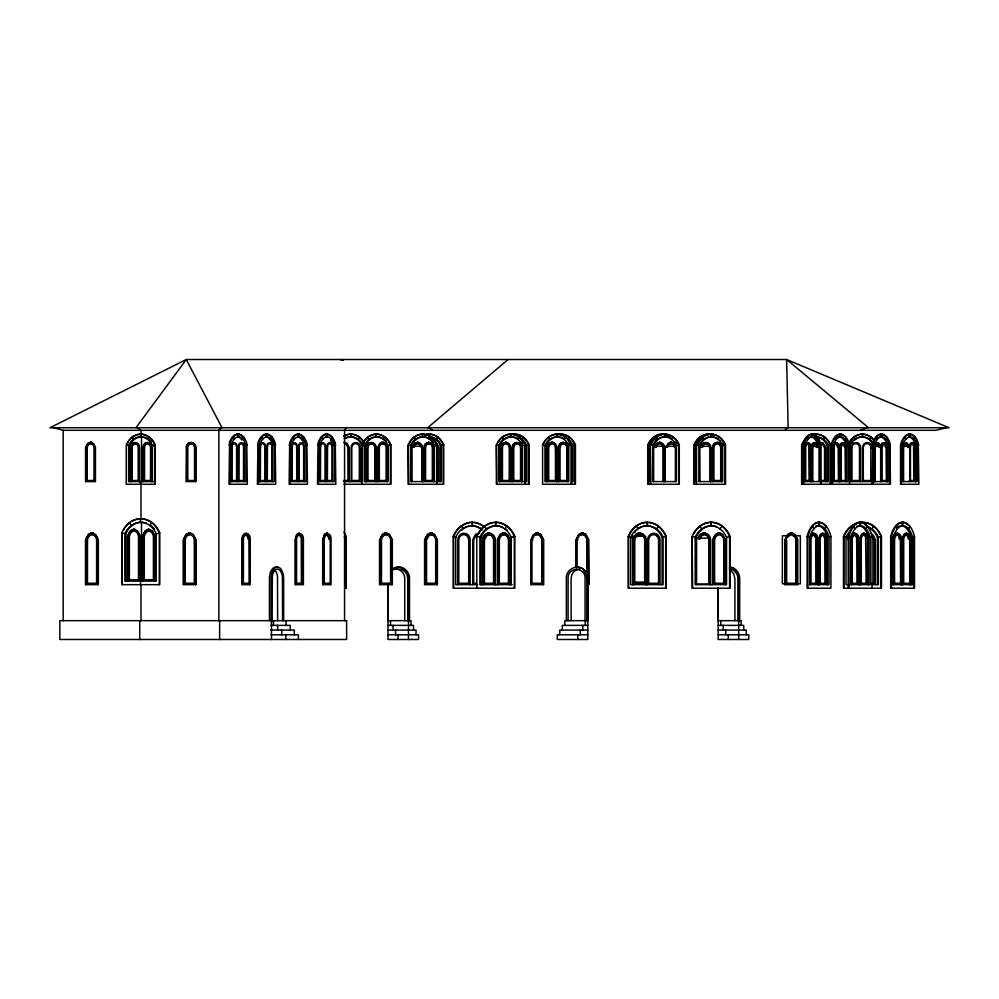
<?xml version="1.0" encoding="UTF-8"?>
<svg xmlns="http://www.w3.org/2000/svg" width="999" height="999" viewBox="0 0 999 999"><rect width="100%" height="100%" fill="white"/><g stroke="black" fill="none" stroke-linecap="round" stroke-linejoin="round"><path stroke-width="1.5" d="M805.157 447.465C804.732 441.171 811.338 441.171 810.913 447.465L810.913 481.58M812.674 447.639L814.51 443.394L816.545 444.88M881.493 447.465C881.068 441.171 887.674 441.171 887.249 447.465L887.249 481.58M902.934 447.465C902.509 441.171 909.102 441.171 908.69 447.465M909.065 447.465C908.703 444.667 912.262 439.585 913.948 444.205M909.877 447.465C909.465 441.171 916.058 441.171 915.633 447.465L915.633 481.58M850.761 538.673C850.686 530.369 859.864 532.355 858.965 539.772L858.965 584.665M903.62 447.015L905.331 443.394L907.367 444.88M804.632 445.966C805.169 439.747 810.726 443.194 810.339 447.639L810.339 480.507L805.731 480.507L805.731 447.639C805.394 442.794 810.514 442.033 810.089 447.465M809.827 537.799C810.077 535.601 812.387 530.944 814.859 533.766M237.849 434.165L239.498 434.265A18.082 9.665 -90 0 1 246.765 443.007L247.327 484.265L229.008 484.265L229.57 443.007M266.059 434.165L267.882 434.265A18.082 9.665 -90 0 1 275.162 443.007L275.712 484.265L257.392 484.265L257.954 443.007A18.082 9.665 -90 0 1 265.235 434.265L266.883 434.165L266.97 436.85A15.397 8.229 -90 0 0 262.637 439.285A15.397 8.229 90 0 0 259.653 445.641L259.653 481.58M298.689 434.165L298.689 436.85A15.397 8.229 -90 0 0 291.371 445.641L291.371 481.58L306.006 481.58L306.006 445.641A15.397 8.229 90 0 0 303.022 439.285A15.397 8.229 -90 0 0 298.689 436.85L297.864 436.85L297.864 434.165L299.6 434.265A18.082 9.665 -90 0 1 306.88 443.007L307.442 484.265L289.123 484.265L289.685 443.007A18.082 9.665 -90 0 1 296.953 434.265L298.601 434.165M326.348 434.165L327.997 434.265A18.082 9.665 -90 0 1 335.264 443.007L335.826 484.265L317.507 484.265L318.069 443.007A18.082 9.665 -90 0 1 325.337 434.265L327.16 434.165M802.759 484.265L803.321 443.007A18.082 9.665 90 0 1 810.589 434.265L812.237 434.165L812.324 436.85A15.397 8.229 -90 0 0 805.007 445.641L805.157 481.58M880.981 434.165L882.629 434.265A18.082 9.665 90 0 1 886.825 437.025A18.082 9.665 -90 0 1 889.909 443.007L890.471 484.265L831.143 484.265L831.705 443.007A18.082 9.665 90 0 1 838.985 434.265L840.634 434.165M809.44 584.665L829.058 584.665L829.058 537.375A20.267 10.827 90 0 0 825.124 529.008A20.267 10.827 -90 0 0 819.43 525.799L818.606 525.799L818.606 522.277L820.641 522.402A23.801 12.712 90 0 1 826.148 526.036A23.801 12.712 -90 0 1 830.206 533.916L830.943 536.488L830.943 588.186L807.105 588.186L807.105 536.488L807.829 533.916A23.801 12.712 -90 0 1 817.407 522.402L819.317 522.277M872.152 484.265L872.701 443.007A18.082 9.665 90 0 1 879.982 434.265L881.805 434.165L881.717 436.85A15.397 8.229 -90 0 0 874.4 445.641L874.4 481.58M848.238 588.186L848.238 536.488L848.963 533.916A23.801 12.712 -90 0 1 858.541 522.402L860.676 522.277M900.536 444.967L901.098 443.007A18.082 9.665 90 0 1 908.366 434.265L910.014 434.165L910.101 436.85A15.397 8.229 -90 0 0 902.784 445.641L902.784 481.58L917.419 481.58L917.419 445.641A15.397 8.229 -90 0 0 910.101 436.85L909.277 436.85L909.277 434.165L911.013 434.265A18.082 9.665 90 0 1 915.209 437.025A18.082 9.665 -90 0 1 918.293 443.007L918.855 484.265L900.536 484.265L900.536 444.967L902.784 445.641M901.398 584.665L901.398 539.772C902.122 531.218 892.269 531.218 893.006 539.772L893.006 584.665L912.624 584.665L912.624 537.375A20.267 10.827 -90 0 0 902.996 525.799L902.184 525.799L902.184 522.277L904.207 522.402A23.801 12.712 90 0 1 909.714 526.036A23.801 12.712 -90 0 1 913.773 533.916L914.51 536.488L914.51 588.186L890.671 588.186L890.671 536.488L891.408 533.916A23.801 12.712 -90 0 1 900.973 522.402L903.108 522.277M86.314 538.673L85.989 584.665M128.222 535.152L127.897 581.131M142.795 536.238L144.206 532.667M186.588 447.465C186.925 441.046 195.117 441.046 195.467 447.465L195.467 481.58M183.691 539.772L184.328 537.799M412.575 447.465L414.785 443.281L417.769 442.17M424.4 447.465L426.198 443.706L428.534 442.232M501.273 447.465L503.071 443.706L505.969 442.17M498.164 538.673L497.839 584.665M532.604 540.009L532.842 539.173M577.672 540.009L577.922 539.173M654.682 447.465L656.892 443.281L659.864 442.17M655.182 447.465C655.519 440.946 664.223 440.946 664.56 447.465L664.56 481.58M665.996 447.465L667.794 443.706L670.641 442.232M666.495 447.465L666.745 446.628M700.923 447.465C701.286 440.896 709.952 440.896 710.301 447.465L710.301 481.58M701.435 447.465C701.773 440.946 710.464 440.946 710.813 447.465L710.813 481.58M713.136 539.772L713.773 537.799M848.101 539.772L848.738 537.799M902.584 445.329C903.283 440.059 908.241 443.032 908.004 447.015M242.907 439.285A15.397 8.229 -90 0 0 238.586 436.85A15.397 8.229 -90 0 0 234.253 439.285A15.397 8.229 90 0 0 231.268 445.641L231.268 481.58L245.891 481.58L245.891 445.641A15.397 8.229 90 0 0 242.907 439.285L243.681 437.025M258.978 481.58L274.288 481.58L274.288 445.641A15.397 8.229 90 0 0 271.291 439.285L272.078 437.025M303.022 439.285L303.796 437.025M318.331 484.265L318.881 443.007A18.082 9.665 -90 0 1 326.161 434.265L326.985 434.165L327.073 436.85A15.397 8.229 -90 0 0 319.755 445.641L319.755 481.58L334.39 481.58L334.39 445.641A15.397 8.229 90 0 0 331.406 439.285L332.18 437.025M816.658 439.285L817.432 437.025A18.082 9.665 90 0 0 813.248 434.265L811.425 434.165M845.042 439.285L845.816 437.025A18.082 9.665 90 0 0 841.633 434.265L839.984 434.165L839.897 436.85L840.708 436.85A15.397 8.229 -90 0 1 848.026 445.641L848.026 481.58L832.729 481.58L832.729 447.465C832.167 443.519 837.15 439.71 838.011 445.329M825.124 529.008L826.148 526.036M886.051 439.285L886.825 437.025M850.574 584.665L870.191 584.665L870.191 537.375A20.267 10.827 90 0 0 866.258 529.008L867.282 526.036A23.801 12.712 90 0 0 861.762 522.402L859.864 522.277M914.435 439.285L915.209 437.025M908.69 529.008L909.714 526.036M413.686 447.015C414.223 442.345 420.292 442.345 420.829 447.015M414.448 447.015C414.985 442.345 421.054 442.345 421.59 447.015M425.399 538.673L426.948 535.476M483.266 538.673L483.953 536.975M548.014 445.966L547.527 481.58M655.794 447.015C656.468 441.833 662.936 442.757 663.124 447.639L663.124 480.507M656.555 447.015C656.917 443.294 662.012 441.77 663.236 445.854M667.12 447.015C667.644 442.345 673.726 442.345 674.25 447.015M667.869 447.015C668.543 441.833 675.012 442.757 675.199 447.639M702.047 447.015C702.584 442.345 708.653 442.345 709.19 447.015M702.796 447.015C703.471 441.833 709.952 442.757 710.127 447.639M698.064 538.673C699.25 530.469 710.289 531.918 710.589 539.772L710.589 584.665M698.563 538.673L698.888 537.799M699.213 539.173C699.912 533.029 707.904 533.029 708.616 539.173M699.962 539.173C700.474 535.776 704.944 532.167 707.592 535.826M86.626 537.799L88.362 534.84L90.759 533.066M128.534 534.278L129.308 532.667M378.633 445.966L381.768 442.37M413.561 445.966C414.897 440.197 422.29 442.157 422.452 447.465L422.452 481.58M380.644 537.799L381.006 536.975M498.476 537.799L498.838 536.975M559.328 445.966C560.626 440.222 567.557 442.332 567.719 447.465L567.719 481.58M666.982 445.966L670.129 442.37M713.236 445.966L714.959 443.281L717.432 442.17L719.829 443.706L721.628 447.465L721.628 481.58M363.324 443.007L361.913 444.967L361.913 484.265M513.623 533.916L514.822 536.488L514.822 588.186L453.184 588.186L453.184 536.488L454.383 533.916A24.563 20.767 -90 0 1 469.967 522.452L474.4 522.402A24.987 21.116 90 0 1 483.379 526.036L481.718 529.008A21.316 18.019 -90 0 0 472.44 525.811L471.94 522.277M664.66 434.165L666.52 434.265A18.669 15.784 -90 0 1 678.396 442.994L679.283 444.967L679.283 484.265L647.727 484.265L647.727 444.967L648.638 443.007A18.669 15.784 -90 0 1 660.489 434.303L662.349 434.165M648.239 484.265L648.239 444.967L649.138 443.007A18.344 15.497 -90 0 1 654.17 437.038A18.993 16.046 90 0 1 661.001 434.265M628.171 536.488L629.37 533.916A24.563 20.767 -90 0 1 644.954 522.452L649.387 522.402A24.987 21.116 90 0 1 658.366 526.036A24.126 20.392 -90 0 1 664.997 533.903L666.183 536.488L666.183 588.186L628.171 588.186L628.171 536.488L631.743 537.375L630.744 537.375L630.744 584.665L663.111 584.665L663.111 537.375A20.467 17.295 -90 0 0 656.705 529.02A21.316 18.019 -90 0 0 647.427 525.811L646.927 522.277M710.913 434.165L712.762 434.265A18.669 15.784 -90 0 1 724.65 442.994L725.536 444.967L725.536 484.265L693.98 484.265L693.98 444.967L694.892 443.007A18.669 15.784 -90 0 1 706.743 434.303L708.591 434.165M816.033 434.165L817.881 434.265A18.993 16.046 90 0 1 824.712 437.025A18.344 15.497 -90 0 1 829.744 443.007L830.644 444.967L830.644 484.265L801.635 484.265L801.635 444.967L802.547 443.007A18.669 15.784 -90 0 1 805.269 439.085M802.135 484.265L802.135 444.967L803.046 443.007A18.344 15.497 -90 0 1 805.781 439.098M862.412 522.277L864.684 522.402A24.987 21.116 -90 0 1 873.675 526.036A24.126 20.392 -90 0 1 880.294 533.903L881.48 536.488L881.48 588.186L843.468 588.186L843.468 536.488L844.667 533.916A24.563 20.767 -90 0 1 860.251 522.452L862.537 522.277M184.69 536.975L186.601 534.265L189.136 532.879M548.289 445.329L551.148 442.37M533.454 537.662L533.803 536.975M578.521 537.662L578.883 536.975M633.803 536.975L636.301 533.766L639.735 532.804M699.25 536.975L701.735 533.766L704.42 532.804M714.135 536.975L717.906 533.066M787.512 537.662C789.385 531.755 796.403 534.902 796.54 540.009L796.54 583.254L785.901 583.254L785.901 540.009C786.263 532.867 795.416 532.867 795.791 540.009L795.791 583.254M152.422 481.58L152.422 445.641A15.559 13.149 -90 0 0 147.552 439.298L148.826 437.025A18.993 16.046 90 0 0 141.995 434.265M142.47 518.881A24.987 21.116 -90 0 1 151.448 522.514L149.788 525.486A21.316 18.019 90 0 0 140.509 522.277A21.316 18.019 90 0 0 131.219 525.486L129.558 522.514A24.987 21.116 -90 0 1 138.549 518.881L140.822 518.756M358.216 439.285L359.49 437.025A18.993 16.046 -90 0 0 352.659 434.265L350.811 434.165L351.173 436.85A16.196 13.699 90 0 1 358.229 439.285A15.559 13.149 90 0 1 363.099 445.641M376.523 434.165L374.675 434.265A18.993 16.046 90 0 0 367.844 437.025A18.344 15.497 90 0 0 362.824 443.007L361.913 444.967L364.248 445.641L364.248 481.58L388.087 481.58L388.087 445.641A15.559 13.149 90 0 0 383.216 439.298L384.49 437.025A18.993 16.046 -90 0 0 377.659 434.265M434.34 481.58L434.34 445.641A15.559 13.149 90 0 0 429.47 439.298L430.731 437.025A18.993 16.046 -90 0 0 423.913 434.265M436.65 481.58L441.408 481.58L441.408 445.641A15.559 13.149 90 0 0 436.538 439.298L437.799 437.025A18.993 16.046 -90 0 0 430.981 434.265L427.497 434.265A18.669 15.784 -90 0 0 424.625 434.94M522.539 481.58L522.539 445.641A15.559 13.149 90 0 0 517.669 439.298L518.931 437.025A18.993 16.046 -90 0 0 512.112 434.265M519.892 438.573A15.884 13.424 90 0 1 525.886 445.616L525.836 481.58L526.848 481.58L526.848 445.641A15.559 13.149 90 0 0 521.977 439.298L523.239 437.025A18.993 16.046 90 0 0 516.421 434.265L514.572 434.165M511.238 584.665L511.238 537.375A20.467 17.295 -90 0 0 504.832 529.02L506.505 526.036A24.987 21.116 -90 0 0 497.514 522.402L495.741 522.277M557.367 434.165L556.868 436.85A16.196 13.699 90 0 0 549.812 439.285A15.559 13.149 -90 0 0 544.942 445.641L544.954 481.58L568.793 481.58L568.793 445.641A15.559 13.149 90 0 0 563.923 439.298L565.184 437.025A18.993 16.046 -90 0 0 558.354 434.265M573.101 445.641A15.559 13.149 90 0 0 568.231 439.298L569.492 437.025A18.993 16.046 90 0 0 562.674 434.265L560.814 434.165M650.262 484.265L650.262 444.967L651.173 443.007A18.344 15.497 90 0 1 656.206 437.038A18.993 16.046 90 0 1 663.036 434.265L664.884 434.165L664.522 436.85A16.196 13.699 90 0 0 657.467 439.285A15.559 13.149 -90 0 0 652.597 445.641L652.597 481.58L676.448 481.58L676.448 445.641A15.559 13.149 90 0 0 671.578 439.298L672.839 437.025A18.993 16.046 -90 0 0 666.008 434.265M656.705 529.008L658.366 526.036M711.276 434.165L710.776 436.85A16.196 13.699 90 0 0 703.721 439.285A15.559 13.149 90 0 0 698.85 445.641L698.85 481.58L722.689 481.58L722.689 445.641A15.559 13.149 -90 0 0 717.819 439.298L719.093 437.025A18.993 16.046 -90 0 0 712.262 434.265M711.176 522.277L708.89 522.402A24.987 21.116 -90 0 0 699.912 526.036A24.126 20.392 90 0 0 693.294 533.903L692.095 536.488L695.167 537.375L695.167 584.665L726.535 584.665L726.535 537.375A20.467 17.295 -90 0 0 720.129 529.02L721.802 526.036A24.987 21.116 90 0 0 712.811 522.402L711.038 522.277M820.379 481.58L828.308 481.58L828.308 445.641A15.559 13.149 90 0 0 823.438 439.298L824.712 437.025M873.301 443.181A15.559 13.149 90 0 0 869.692 439.298L870.966 437.025A18.993 16.046 90 0 0 864.135 434.265L862 434.165M870.941 584.665L878.408 584.665L878.408 537.375A20.467 17.295 -90 0 0 872.002 529.02L873.663 526.036M381.418 536.201L381.868 535.476M484.365 536.201L484.815 535.476M499.25 536.201L502.609 533.066M635.926 535.476L635.064 536.975L635.801 535.826M636.75 536.975L639.46 534.415L642.007 534.652M135.976 427.747L186.264 359.515L786.65 359.515L949.05 427.747L49.95 427.747L186.264 359.515L222.015 427.747M346.491 427.747L344.568 430.307L344.568 620.666M129.77 531.955L130.27 531.306M144.655 531.955L146.279 530.244M221.141 427.747L218.843 430.307L218.843 620.666M784.964 430.307L787.499 427.747M427.622 427.747L508.079 359.515M341.084 360.364L342.158 359.515L343.231 360.364M825.236 536.363C823.401 531.381 819.804 537.15 820.154 540.009L820.154 583.254L826.21 583.254L826.21 540.009L825.536 536.975M857.229 536.363C855.394 531.381 851.797 537.15 852.147 540.009L852.147 583.254L858.203 583.254L857.754 537.799M383.504 533.766L385.452 532.879M428.571 533.766L429.845 533.066M486.438 533.766L487.712 533.066M535.526 534.964C538.886 532.529 541.982 537.012 542.482 540.009L542.482 583.254L531.843 583.254L531.843 540.009C532.205 532.867 541.358 532.867 541.733 540.009L541.733 583.254M580.606 534.964C583.953 532.529 587.062 537.012 587.549 540.009L587.549 578.621M637.562 533.766L638.836 533.066M393.131 568.606C400.137 563.773 409.066 571.053 408.491 578.783L408.491 639.485M394.143 568.606C401.148 563.773 410.077 571.053 409.503 578.783L409.503 620.666M392.008 570.367C397.864 566.333 405.244 572.477 404.72 578.921L404.72 620.666M274.288 445.641L275.712 444.967L274.9 444.967M334.39 445.641L335.826 444.967L335.002 444.967M817.432 437.025A18.082 9.665 -90 0 1 820.516 443.007L821.078 444.967L818.006 445.641A15.397 8.229 -90 0 0 810.689 436.85M918.855 444.967L915.783 445.641A15.397 8.229 -90 0 0 908.466 436.85M830.943 536.488L827.422 537.375A20.267 10.827 -90 0 0 817.794 525.799M132.018 529.845L133.342 529.345M146.903 529.845L148.239 529.345M299.225 532.879L296.79 534.265L295.005 539.772L295.005 584.665L303.396 584.665L303.396 539.772C303.946 531.493 295.267 531.493 295.816 539.772L295.816 584.665M326.898 532.879L324.45 534.265L322.665 539.772L322.665 584.665L331.056 584.665L331.056 539.772C331.606 531.493 322.927 531.493 323.489 539.772L323.489 584.665M536.138 533.066L533.241 535.476L531.368 539.772L531.368 584.665M819.48 442.594L823.076 442.907L825.736 447.465L825.736 481.58M819.642 443.568L822.327 443.806L824.55 447.639L824.55 480.507M790.197 533.066L787.299 535.476L785.426 539.772L785.426 584.665M826.972 584.665L826.972 539.772C827.522 531.493 818.843 531.493 819.392 539.772L819.392 584.665M854.732 532.879L852.846 534.84L851.385 539.772L851.385 584.665M897.164 532.879L895.279 534.84L893.818 539.772L893.818 584.665M860.401 430.307L866.945 427.747M388.087 445.641L390.921 444.967L390.921 484.265L343.918 484.265M149.788 525.499A20.467 17.295 90 0 1 156.194 533.841L159.765 532.966L159.765 584.665L121.753 584.665L121.753 532.966L122.952 530.382A24.126 20.392 -90 0 1 129.57 522.514M522.539 445.641L525.374 444.967L525.374 484.265M568.793 445.641L571.628 444.967L571.628 484.265M568.244 440.109A15.884 13.424 90 0 1 572.127 445.616L575.436 444.967L574.525 443.007A18.344 15.497 -90 0 0 569.492 437.038M344.156 537.075L346.203 536.488L345.005 533.916A24.126 20.392 -90 0 0 343.956 532.067M676.448 445.641L679.283 444.967M722.689 445.641L725.536 444.967M726.535 537.375L730.119 536.488L730.119 588.186L692.095 588.186L692.095 536.488L692.607 588.186M478.109 534.278L475.711 535.826L473.688 540.009L473.688 583.254L476.511 583.254M536.825 532.879L533.241 534.84L530.869 539.772L530.869 584.665L543.706 584.665L543.706 539.772L540.796 534.265L537.037 532.804M581.893 532.879L578.808 534.84L576.448 539.772L576.448 567.632M639.01 532.879L635.926 534.84L633.553 539.772L633.553 584.665M946.403 427.747L935.826 430.307L63.174 430.307L53.596 427.747M397.065 569.393C402.822 567.632 408.017 573.389 407.742 578.921L407.742 620.666M574.937 567.42C581.942 565.284 588.061 572.315 588.086 578.921L588.086 620.666L564.835 620.666L564.835 625.374M579.595 569.055C574.537 569.13 571.028 574.15 571.116 578.921L571.116 620.666M236.85 434.265L238.661 434.165M881.63 434.165L880.806 434.265A18.082 9.665 -90 0 0 873.526 443.007L872.964 484.265M860.451 522.277L859.365 522.402A23.801 12.712 -90 0 0 849.787 533.916L849.05 536.488L849.05 588.186M902.884 522.277L901.797 522.402A23.801 12.712 -90 0 0 892.219 533.916L891.483 536.488L891.483 588.186M90.747 442.17L87.762 443.281L85.552 447.465L85.552 481.58L95.429 481.58L95.429 447.465L93.631 443.706L90.784 442.232M343.956 442.232L346.978 443.281L349.188 447.465L349.188 481.58M381.78 442.232L385.314 443.281L387.525 447.465L387.525 481.58M551.161 442.232L552.759 442.232M670.142 442.232L673.663 443.281L675.873 447.465L675.873 481.58M90.934 532.879L92.882 532.879M92.158 532.804L88.399 534.265L85.489 539.772L85.489 584.665L98.327 584.665L98.327 539.772L95.966 534.84L92.383 532.879M134.066 529.27L130.307 530.731L127.397 536.238L127.397 581.131M148.963 529.27L145.192 530.731L142.283 536.238L142.283 581.131M189.86 532.804L186.101 534.265L183.179 539.772L183.179 584.665L196.029 584.665L196.029 539.772L193.119 534.265L189.348 532.804M386.176 532.804L382.417 534.265L379.508 539.772L379.508 584.665L392.345 584.665L392.345 539.772L389.435 534.265L385.676 532.804M488.399 532.879L489.123 532.804M502.784 532.879L504.732 532.879M504.008 532.804L500.249 534.265L497.34 539.772L497.34 584.665M536.313 532.879L537.537 532.804M582.617 532.804L578.858 534.265L575.936 539.772L575.936 567.632M639.51 532.879L640.234 532.804M719.305 532.804L715.546 534.265L712.637 539.772L712.637 584.665M790.371 532.879L792.319 532.879M791.595 532.804L787.836 534.265L784.927 539.772L784.927 584.665L797.764 584.665L797.764 539.772L795.404 534.84L791.82 532.879M140.871 434.165L139.011 434.265A18.993 16.046 -90 0 0 132.193 437.025A18.344 15.497 -90 0 0 127.16 443.007L126.249 444.967L126.249 484.265L155.27 484.265L155.27 444.967L154.358 443.007A18.669 15.784 90 0 0 142.507 434.303L140.647 434.165M351.024 434.165L349.175 434.265A18.669 15.784 -90 0 0 343.606 436.188M422.777 434.165L420.929 434.265A18.993 16.046 90 0 0 414.098 437.025A18.344 15.497 90 0 0 409.066 443.007L408.166 444.967L408.166 484.265L443.743 484.265L443.743 444.967L442.832 443.007A18.344 15.497 -90 0 0 437.799 437.038M514.785 434.165L512.937 434.265A18.669 15.784 -90 0 0 510.064 434.94M557.23 434.165L555.382 434.265A18.993 16.046 90 0 0 548.551 437.025A18.344 15.497 90 0 0 543.518 443.007L542.619 444.967L542.619 484.265L575.436 484.265L575.436 444.967L574.025 443.007M561.038 434.165L559.69 434.265A18.993 16.046 90 0 0 556.83 434.927M711.138 434.165L709.278 434.265A18.993 16.046 -90 0 0 702.459 437.025A18.344 15.497 90 0 0 697.427 443.007L696.515 444.967L696.515 484.265M816.245 434.165L814.397 434.265A18.669 15.784 -90 0 0 811.538 434.94M495.879 522.277L493.593 522.402A24.987 21.116 90 0 0 484.615 526.036A24.126 20.392 90 0 0 477.997 533.903L476.798 536.488L476.798 588.186M140.359 434.165L141.146 434.165M350.524 434.165L351.311 434.165M376.024 434.165L376.81 434.165M422.277 434.165L423.064 434.165M510.477 434.165L511.263 434.165M514.285 434.165L515.072 434.165M556.73 434.165L557.517 434.165M561.326 434.165L559.19 434.265A18.669 15.784 -90 0 0 556.318 434.94M661.837 434.165L663.973 434.265A18.993 16.046 90 0 1 666.832 434.927M664.385 434.165L665.172 434.165M708.091 434.165L708.878 434.165M711.413 434.165L710.626 434.165L710.776 436.85A16.196 13.699 -90 0 1 717.831 439.285M815.746 434.165L816.533 434.165M839.809 434.165L840.796 434.165M428.983 436.85L429.483 436.85A16.196 13.699 90 0 1 436.538 439.285M126.761 444.967L129.595 445.641A15.884 13.424 -90 0 1 142.745 436.975M155.27 444.967L152.422 445.641L153.434 445.641M229.008 444.967L231.268 445.641M246.516 444.967L247.327 444.967L244.256 445.641L244.118 481.58M257.392 444.967L259.653 445.641M289.123 444.967L291.371 445.641M317.507 444.967L319.755 445.641M437.175 484.265L437.175 444.967L434.34 445.641L435.339 445.641A15.884 13.424 -90 0 0 434.79 444.355M429.12 434.165L430.469 434.265A18.669 15.784 -90 0 1 442.357 442.994L443.743 444.967L440.397 445.641L440.397 481.58M515.909 434.303A18.669 15.784 -90 0 1 527.797 442.994L529.183 444.967L529.183 484.265L496.366 484.265L496.366 444.967L497.277 443.007A18.344 15.497 90 0 1 502.297 437.038A18.993 16.046 90 0 1 509.128 434.265L510.976 434.165L510.614 436.85A16.196 13.699 90 0 0 503.558 439.285A15.559 13.149 -90 0 0 498.688 445.641L498.701 481.58L523.538 481.58M693.98 444.967L696.815 445.641L695.816 445.641L695.816 481.58L696.815 481.58M802.759 444.967L805.007 445.641M829.232 443.007L830.644 444.967L827.309 445.641A15.884 13.424 90 0 0 815.384 436.913M831.143 444.967L833.403 445.641L833.403 481.58M848.638 444.967L849.462 444.967L849.462 484.265M872.152 444.967L874.4 445.641M364.248 445.641L365.247 445.641A15.884 13.424 90 0 1 377.172 436.913A15.884 13.424 -90 0 1 383.154 438.573M424.662 436.975A15.884 13.424 -90 0 0 423.426 436.913A15.884 13.424 90 0 0 411.463 445.616L408.166 444.967L408.666 484.265M512.862 436.975A15.884 13.424 -90 0 0 511.625 436.913A15.884 13.424 90 0 0 499.662 445.616L496.366 444.967L496.865 484.265M525.836 445.641L529.183 444.967L528.271 443.007A18.344 15.497 -90 0 0 523.239 437.038M666.77 436.975A15.884 13.424 -90 0 0 665.534 436.913A15.884 13.424 90 0 0 653.571 445.616L650.262 444.967L650.774 484.265M838.311 436.938A15.397 8.229 90 0 1 839.073 436.85A15.397 8.229 -90 0 1 846.39 445.641L849.462 444.967L848.9 443.007A18.082 9.665 -90 0 0 845.816 437.025M879.32 436.938A15.397 8.229 90 0 1 880.082 436.85A15.397 8.229 -90 0 1 887.399 445.641L890.471 444.967L889.647 444.967L889.647 484.265M699.999 446.291L710.239 446.291L710.239 481.58M94.743 480.507L86.488 480.507L86.488 447.639C86.763 442.22 93.719 442.22 93.993 447.639L93.993 480.507M138.973 480.507L131.493 480.507L131.493 447.639C131.568 442.27 138.149 442.27 138.212 447.639L138.212 480.507M151.274 480.507L143.806 480.507L143.806 447.639C143.881 442.27 150.449 442.27 150.524 447.639L150.524 480.507M343.506 480.507L348.763 480.507L348.576 447.015M360.077 480.507L351.81 480.507L351.81 447.639C352.098 442.22 359.053 442.22 359.328 447.639L359.328 480.507M375.524 480.507L367.257 480.507L367.257 447.639C367.532 442.22 374.488 442.22 374.762 447.639L374.762 480.507M386.838 480.507L378.571 480.507L378.571 447.639C378.846 442.22 385.814 442.22 386.089 447.639L386.089 480.507M438.399 480.507L437.637 480.507L437 445.854M521.291 480.507L513.024 480.507L513.024 447.639C513.299 442.22 520.254 442.22 520.529 447.639L520.529 480.507M567.544 480.507L559.278 480.507L559.278 447.639C559.552 442.22 566.508 442.22 566.783 447.639L566.783 480.507M721.44 480.507L713.186 480.507L713.186 447.639C713.461 442.22 720.416 442.22 720.691 447.639L720.691 480.507M811.45 480.507L812.674 480.507M820.042 480.507L825.299 480.507L825.124 447.015M839.834 480.507L845.678 480.507L845.678 447.639C845.941 441.283 839.31 440.996 839.672 447.465L839.672 481.58M871.553 480.507L863.286 480.507L863.286 447.639C863.561 442.22 870.529 442.22 870.803 447.639L870.803 480.507M909.227 480.507L915.059 480.507L915.059 447.639C915.384 442.42 910.126 442.42 910.451 447.639L910.451 480.507M153.434 481.58L128.584 481.58L128.584 445.641A15.559 13.149 -90 0 1 133.454 439.298A16.196 13.699 90 0 1 140.509 436.85L141.508 436.85L141.508 481.58M343.718 481.58L362.088 481.58L362.088 445.641A15.884 13.424 90 0 0 350.162 436.913A15.884 13.424 -90 0 0 344.193 438.573M435.339 481.58L410.502 481.58L410.502 445.641A15.559 13.149 -90 0 1 415.372 439.298A16.196 13.699 90 0 1 422.415 436.85L422.927 434.165M650.574 481.58L649.562 481.58L649.562 445.641A15.884 13.424 -90 0 1 655.506 438.573M804.332 481.58L819.642 481.58L819.642 445.641A15.397 8.229 -90 0 0 812.324 436.85L811.513 436.85L811.513 434.165L812.424 434.265A18.082 9.665 -90 0 1 814.173 434.927M873.076 481.58L849.712 481.58L849.712 445.641L850.723 445.641L848.388 444.967M140.322 518.756L141.196 518.756M471.753 522.277L472.627 522.277M495.367 522.277L498.026 522.402A24.563 20.767 -90 0 1 513.648 533.878M646.74 522.277L647.614 522.277M710.664 522.277L713.323 522.402A24.563 20.767 90 0 1 728.97 533.878L730.119 536.488M862.037 522.277L862.911 522.277M146.341 523.151A20.892 17.657 -90 0 0 141.508 522.352A20.892 17.657 90 0 0 125.774 533.816L121.753 532.966L122.253 584.665M789.834 535.789L782.354 535.789L782.354 583.791L800.324 583.791L800.324 535.789L792.831 535.789M345.704 536.488L346.203 588.186L345.704 536.488L344.505 533.916M453.184 536.488L455.731 537.075M477.31 536.488L480.881 537.375L480.881 584.665M514.822 536.488L511.238 537.375L512.25 537.375M648.888 522.452A24.563 20.767 -90 0 1 664.522 533.878L666.183 536.488L662.1 537.375L662.1 584.665M807.105 536.488L809.802 537.375L809.802 584.665M843.468 536.488L847.04 537.375A20.467 17.295 90 0 1 847.801 535.714M848.238 536.488L850.936 537.375L850.936 584.665M871.253 536.488L872.077 536.488L872.077 588.186M864.185 522.452A24.563 20.767 -90 0 1 879.819 533.878L881.48 536.488L877.409 537.375L877.409 584.665M890.671 536.488L893.368 537.375L893.368 584.665M695.167 537.375L696.178 537.375L696.178 584.665M847.04 537.375L846.041 537.375L846.041 584.665L849.025 584.665M858.928 525.799A20.267 10.827 -90 0 1 868.556 537.375L872.077 536.488L871.34 533.916A23.801 12.712 -90 0 0 867.282 526.036M901.36 525.799A20.267 10.827 -90 0 1 910.988 537.375L914.51 536.488L913.698 536.488L913.698 588.186M632.629 582.142L645.641 582.142L645.641 536.176L632.629 536.176L632.804 584.665M330.307 583.254L324.238 583.254L324.238 540.009C323.888 537.15 327.485 531.381 329.32 536.363M391.371 583.254L380.731 583.254L380.731 540.009C381.094 532.867 390.247 532.867 390.609 540.009L390.609 583.254M436.438 583.254L425.799 583.254L425.799 540.009C426.161 532.867 435.327 532.867 435.689 540.009L435.689 583.254M469.43 583.254L458.791 583.254L458.791 540.009C459.153 532.867 468.319 532.867 468.681 540.009L468.681 583.254M494.305 583.254L483.678 583.254L483.678 540.009C484.04 532.867 493.194 532.867 493.556 540.009L493.556 583.254M509.203 583.254L498.563 583.254L498.563 540.009C498.926 532.867 508.079 532.867 508.454 540.009L508.454 583.254M645.429 583.254L634.79 583.254L634.79 540.009C635.152 532.867 644.305 532.867 644.667 540.009L644.667 583.254M659.315 583.254L648.676 583.254L648.676 540.009C649.038 532.867 658.191 532.867 658.553 540.009L658.553 583.254M860.052 583.254L867.344 583.254L867.344 540.009C867.856 532.892 860.801 533.304 861.288 540.009L861.288 583.254M871.028 583.254L874.612 583.254M893.343 583.254L900.636 583.254M909.777 583.254L903.72 583.254L903.72 540.009C903.233 536.538 907.641 531.331 909.04 536.975M477.672 584.665L455.744 584.665L455.744 537.375M512.25 584.665L479.87 584.665L479.87 537.375A20.467 17.295 90 0 1 486.276 529.02A21.316 18.019 90 0 1 495.554 525.811L496.066 522.277M270.804 625.374L290.209 625.374L290.209 630.082M388.012 625.374L413.524 625.374L413.524 630.082M587.824 625.374L562.312 625.374L562.312 630.082M718.206 625.374L743.718 625.374L743.718 630.082M270.804 630.082L294.305 630.082L294.305 634.79M388.012 630.082L416.034 630.082L416.034 634.79M587.824 630.082L559.802 630.082L559.802 634.79M718.206 630.082L746.241 630.082L746.241 634.79M270.979 634.79L298.401 634.79L298.401 639.485M388.012 634.79L418.556 634.79L418.556 639.485L388.012 639.485L388.012 583.441M587.824 634.79L557.292 634.79L557.292 639.485L587.824 639.485L587.824 578.783L586.463 572.902M718.206 634.79L748.75 634.79L748.75 639.485L718.206 639.485L718.206 588.099M862.287 434.165L863.636 434.265A18.669 15.784 90 0 1 873.775 440.284M708.378 434.165L710.227 434.265A18.993 16.046 90 0 1 713.086 434.927M662.125 434.165L663.473 434.265A18.669 15.784 -90 0 1 666.333 434.94M510.764 434.165L512.612 434.265A18.669 15.784 -90 0 1 524.487 442.994L525.374 444.967M422.565 434.165L424.413 434.265A18.669 15.784 -90 0 1 436.288 442.994L437.175 444.967M376.311 434.165L378.159 434.265A18.669 15.784 -90 0 1 390.047 442.994L390.921 444.967M140.697 518.756L142.969 518.881A24.563 20.767 -90 0 1 158.604 530.357L159.765 532.966M670.679 442.17L671.74 442.232M428.583 442.17L431.556 443.281L433.766 447.465L433.766 481.58M383.379 442.232L379.857 443.281L377.634 447.465L377.634 481.58M344.255 443.244L346.478 444.468L348.002 447.639L348.002 480.507M91.296 442.232L88.262 443.281L86.051 447.465L86.051 481.58M718.805 532.804L722.564 534.265L725.474 539.772L725.474 584.665M638.973 532.804L643.493 534.265L646.403 539.772L646.403 584.665M582.105 532.804L585.876 534.265L588.786 539.772L588.786 584.665L588.286 539.772L585.913 534.84L582.829 532.879M479.607 532.879L475.624 534.265L472.714 539.772L472.714 584.665M431.968 532.879L427.485 534.265L424.575 539.772L424.575 584.665L437.412 584.665L437.412 539.772L434.503 534.265L430.744 532.804M148.451 529.27L152.223 530.731L155.132 536.238L155.132 581.131M133.566 529.27L134.79 529.345M909.365 434.165L910.201 434.265A18.082 9.665 -90 0 1 911.95 434.927M297.952 434.165L298.788 434.265A18.082 9.665 -90 0 1 300.537 434.927M266.233 434.165L267.058 434.265A18.082 9.665 -90 0 1 272.665 439.098M818.73 522.277L819.817 522.402A23.801 12.712 -90 0 1 820.978 522.739M729.457 567.02C735.501 567.107 739.772 573.064 739.697 578.783L739.697 620.666M729.457 569.055C734.515 569.13 738.036 574.15 737.936 578.921L737.936 620.666M906.368 532.879L903.933 534.265L902.147 539.772L902.147 584.665M863.935 532.879L861.5 534.265L859.714 539.772L859.714 584.665M822.801 532.879L820.366 534.265L818.581 539.772L818.581 584.665M659.914 442.232L662.25 443.706L664.06 447.465L664.06 481.58M506.006 442.232L508.354 443.706L510.152 447.465L510.152 481.58M417.807 442.232L420.154 443.706L421.953 447.465L421.953 481.58M719.53 532.879L722.602 534.84L724.974 539.772L724.974 584.665M704.632 532.879L707.717 534.84L710.077 539.772L710.077 584.665M640.446 532.879L643.531 534.84L645.903 539.772L645.903 584.665M537.762 532.879L540.834 534.84L543.206 539.772L543.206 584.665M504.233 532.879L507.817 534.84L510.177 539.772L510.177 584.665M489.335 532.879L492.42 534.84L494.78 539.772L494.78 584.665M386.388 532.879L389.473 534.84L391.845 539.772L391.845 584.665M190.072 532.879L193.157 534.84L195.529 539.772L195.529 584.665M149.176 529.345L152.26 531.306L154.62 536.238L154.62 581.131M134.278 529.345L137.862 531.306L140.235 536.238L140.235 581.131M857.254 443.394L858.703 444.468M822.327 443.394L824.662 445.854M870.566 533.066L873.463 535.476L875.336 539.772L875.336 584.665M671.753 442.37L673.95 444.205L675.374 447.465M792.494 533.066L795.391 535.476L797.264 539.772L797.264 584.665M552.772 442.37L554.982 444.205L556.406 447.465L556.406 481.58M655.394 534.415L657.717 536.363M435.202 442.37L437.412 444.205L438.823 447.465L438.823 481.58M383.391 442.37L385.602 444.205L387.013 447.465L387.013 481.58M345.779 443.394L348.114 445.854M504.907 533.066L507.804 535.476L509.677 539.772L509.677 584.665M490.896 534.652L487.362 534.964L484.428 540.009L484.428 583.254M432.142 533.066L435.04 535.476L436.913 539.772L436.913 584.665M433.017 534.652L429.483 534.964L426.561 540.009L426.561 583.254M91.309 442.37L93.506 444.205L94.93 447.465L94.93 481.58M134.965 529.545L137.862 531.955L139.735 536.238L139.735 581.131M93.057 533.066L95.966 535.476L97.827 539.772L97.827 584.665M731.106 567.42C735.851 568.993 738.661 573.95 738.698 578.783L738.698 639.485M428.621 427.747L432.642 430.307M151.224 531.431C147.864 528.995 144.768 533.478 144.268 536.475L144.268 579.72M136.326 531.431C132.979 528.995 129.87 533.478 129.383 536.475L129.383 579.72M137.363 427.747L141.009 430.307L141.009 436.85M906.792 533.066L909.465 538.386M897.651 533.066L899.899 536.975M854.57 534.415L856.455 537.662M822.577 534.415L824.462 537.662M327.31 533.066L329.558 536.975M868.593 427.747L786.65 359.515L788.124 427.747M730.681 570.367L733.778 573.926L734.927 578.921L734.927 620.666M585.589 571.915C579.645 562.624 565.434 568.331 566.346 578.783L566.346 620.666M906.455 534.652L907.317 535.826M864.759 533.366L865.833 534.84M813.748 534.652L815.321 537.662M299.313 534.652L300.886 537.662M246.154 534.652L247.015 535.826M151.686 531.83L153.309 534.128M95.342 535.826C92.333 531.868 87.775 536.401 87.475 540.009L87.475 583.254M871.84 535.826L873.85 540.009L873.85 583.254M722.901 536.363C720.204 531.693 714.834 535.976 714.622 540.009L714.622 583.254M555.007 444.88C552.959 441.321 548.876 444.58 548.713 447.639L548.713 480.507M520.079 444.88C518.019 441.321 513.948 444.58 513.786 447.639L513.786 480.507M492.295 535.826L493.106 536.975M434.428 535.826L435.227 536.975M193.456 536.363C190.759 531.693 185.389 535.976 185.165 540.009L185.165 583.254M905.519 443.806L906.143 444.88M897.614 534.964L898.176 535.826M814.684 443.806L815.309 444.88M807.741 443.806L808.366 444.88M327.272 534.964L327.834 535.826M583.828 570.466L585.451 572.902L586.825 578.783L586.825 620.666M643.831 536.363L644.218 536.975L643.731 536.201M507.992 536.975C505.681 531.655 499.488 535.476 499.325 540.009L499.325 583.254M390.159 536.975C387.849 531.655 381.643 535.476 381.481 540.009L381.481 583.254M137.662 532.842L138.411 534.128M912.686 444.105L913.436 445.854M864.61 535.352L865.384 536.975M861.15 434.265A18.993 16.046 90 0 0 854.32 437.025L855.594 439.285A15.559 13.149 -90 0 0 854.582 440.122M860.763 522.402A24.987 21.116 90 0 0 851.785 526.036L852.884 528.021M702.459 437.025L703.721 439.285M707.242 434.265A18.993 16.046 90 0 0 700.424 437.025L701.685 439.285M656.206 437.025L657.467 439.285M654.17 437.025L655.431 439.285M699.912 526.036L701.573 529.008A20.467 17.295 -90 0 0 695.167 537.362M645.466 522.402A24.987 21.116 90 0 0 636.488 526.036L638.149 529.008A20.467 17.295 -90 0 0 636.813 530.107M548.551 437.025L549.812 439.285M502.297 437.025L503.558 439.285M484.615 526.036L486.276 529.008M414.098 437.025L415.359 439.285M470.479 522.402A24.987 21.116 90 0 0 461.501 526.036L463.161 529.008A20.467 17.295 -90 0 0 461.825 530.107M367.844 437.025L369.118 439.285A15.559 13.149 -90 0 0 364.248 445.641M132.193 437.025L133.454 439.285M723.288 536.975L723.651 537.662M708.403 536.975L708.753 537.662M468.219 536.975L468.906 538.386M193.843 536.975L194.206 537.662M96.154 536.975L96.503 537.662M885.926 444.88L883.89 443.394L882.067 447.639L882.067 480.507L886.675 480.507L886.675 447.639C886.937 441.283 880.306 440.996 880.668 447.465L880.668 481.58M878.983 444.88L876.947 443.394L875.124 447.639L875.124 480.507M877.559 444.468L878.383 447.015M899.662 536.363C897.826 531.381 894.23 537.15 894.58 540.009L894.58 583.254M844.929 444.88L842.894 443.394L841.058 447.639L841.058 480.507M856.692 534.84L857.691 537.662M824.699 534.84L825.886 538.386M815.559 534.84L816.558 537.662M816.096 536.363C814.26 531.381 810.664 537.15 811.013 540.009L811.013 583.254L817.07 583.254L816.62 537.799M301.124 534.84L301.71 536.201M571.628 444.967L570.716 443.007A18.669 15.784 -90 0 0 558.853 434.303L557.005 434.165L556.868 436.85A16.196 13.699 90 0 1 563.923 439.285M870.916 445.854L871.553 447.639M873.763 537.662L874.612 540.009M555.581 445.854L556.218 480.507L547.952 480.507L547.952 447.639C548.239 442.22 555.194 442.22 555.469 447.639L555.469 480.507M520.641 445.854L521.291 447.639M508.354 537.662L509.203 540.009M493.456 537.662L494.068 539.173M435.589 537.662L436.201 539.173M390.522 537.662L391.371 540.009M150.924 446.416C150.075 441.521 144.48 443.419 144.555 447.639L144.555 480.507M884.702 444.88L885.339 447.015M907.579 536.363L908.403 539.173M843.693 444.88L844.33 447.015M836.75 444.88L837.387 447.015M328.097 536.363L328.921 539.173M301.898 536.975C300.499 531.331 296.079 536.538 296.578 540.009L296.578 583.254L302.635 583.254L302.635 540.009L301.96 536.975L302.31 538.386M248.551 536.201C246.853 529.37 241.209 535.402 241.845 539.772L241.845 584.665L250.237 584.665L250.237 539.772C250.786 531.493 242.108 531.493 242.657 539.772L242.657 584.665M247.265 536.363L248.102 539.173M721.266 447.015C720.591 441.833 714.11 442.757 713.935 447.639L713.935 480.507M644.892 538.386L645.179 539.173M567.357 447.015C566.683 441.833 560.214 442.757 560.027 447.639L560.027 480.507M386.65 447.015C385.976 441.833 379.508 442.757 379.333 447.639L379.333 480.507M904.994 437.025L905.768 439.285M876.61 437.025L877.384 439.285M896.278 526.036L897.302 529.008M835.614 437.025L836.388 439.285M853.845 526.036L854.869 529.008M807.217 437.025L808.004 439.285M812.711 526.036L813.735 529.008M321.965 437.025L322.752 439.285M293.581 437.025L294.355 439.285M261.863 437.025L262.637 439.285M233.479 437.025L234.253 439.285M907.204 444.742L907.866 447.465M899.712 536.201L900.324 538.386M898.675 536.975L899.262 539.173M866.42 536.201L866.832 537.662M816.895 445.854C816.108 439.91 810.776 442.957 811.288 447.465L811.288 481.58M816.383 444.742L817.17 447.015M329.37 536.201L329.982 538.386M138.811 447.015C138.349 441.845 132.23 442.857 132.255 447.639L132.255 480.507M871.99 447.465C871.64 440.909 862.949 440.909 862.612 447.465L862.612 481.58M860.052 447.015L860.239 480.507L851.972 480.507L851.972 447.639C852.247 442.22 859.202 442.22 859.477 447.639L859.477 480.507M375.524 447.639C375.249 442.22 368.281 442.22 368.007 447.639L368.007 480.507M153.908 535.651L154.146 579.72L143.519 579.72L143.519 536.475C143.881 529.345 153.034 529.345 153.396 536.475L153.396 579.72M139.011 535.651L139.261 579.72L128.621 579.72L128.621 536.475C128.983 529.345 138.137 529.345 138.499 536.475L138.499 579.72M94.743 447.639C94.468 442.22 87.512 442.22 87.238 447.639L87.238 480.507M97.115 539.173L97.353 583.254L86.726 583.254L86.726 540.009C87.088 532.867 96.241 532.867 96.603 540.009L96.603 583.254M306.056 443.007L306.618 444.967L307.442 444.967L304.37 445.641L304.22 481.58M914.347 445.329L914.809 447.465M865.596 537.662L866.121 583.254M857.529 536.975L857.879 538.386M815.659 445.854L815.946 447.015M808.715 445.854L809.115 480.507M816.395 536.975L816.745 538.386M249.163 538.386C248.701 531.843 242.819 534.964 243.419 540.009L243.419 583.254L249.475 583.254L249.213 538.673M151.136 446.628L151.361 481.58M151.274 447.639C151.473 441.158 143.556 441.009 143.469 447.465L143.469 481.58M913.586 446.416L913.835 480.507M909.327 537.799L909.639 539.173M886.125 445.966L886.425 481.58M900.186 537.799L900.636 540.009M879.62 447.015C879.532 440.684 873.263 441.695 873.725 447.465L873.725 481.58L889.035 481.58L889.035 445.641A15.397 8.229 -90 0 0 881.717 436.85L880.893 436.85L880.893 434.165M845.129 445.966L845.429 481.58M838.186 445.966L838.486 481.58M856.655 538.386L856.98 583.254M816.745 445.966L817.045 447.465M824.662 538.386L824.987 583.254M329.845 537.799L330.157 539.173M249.026 537.799L249.325 539.173M909.527 538.673L909.777 540.009M900.386 538.673L900.574 584.665M880.306 447.465C880.718 441.171 874.125 441.171 874.55 447.465L874.55 481.58M817.856 447.465C818.281 441.171 811.688 441.171 812.1 447.465L812.1 481.58M815.696 539.173L815.846 583.254M330.045 538.673L330.307 540.009M304.22 447.465C304.645 441.171 298.039 441.171 298.464 447.465L298.464 481.58M301.261 539.173L301.411 583.254M244.118 447.465C244.53 441.171 237.937 441.171 238.361 447.465L238.361 481.58M915.783 445.641L915.783 481.58M910.988 537.375L910.988 584.665M910.539 584.665L910.539 539.772C911.088 531.493 902.409 531.493 902.959 539.772L902.959 584.665M909.877 481.58L909.877 446.291L903.596 446.291L903.596 481.58M909.714 539.772L909.714 584.665M902.996 522.277L902.996 525.799A20.267 10.827 90 0 0 893.368 537.375M901.348 484.265L901.91 443.007A18.082 9.665 -90 0 1 909.19 434.265M887.399 445.641L887.399 481.58M881.343 481.58L881.343 446.291L875.049 446.291L875.049 481.58M880.981 536.488L880.981 588.186M868.556 537.375L868.556 584.665M868.106 584.665L868.106 539.772C868.655 531.493 859.977 531.493 860.526 539.772L860.526 584.665M862.137 434.165L862.636 436.85A16.196 13.699 90 0 1 869.692 439.285M860.663 481.58L860.663 447.465C860.326 440.909 851.635 440.909 851.285 447.465L851.285 481.58M860.564 522.277L860.564 525.799A20.267 10.827 90 0 0 850.936 537.375M859.739 522.277L859.739 525.799L860.564 525.799A20.267 10.827 -90 0 1 866.258 529.008M846.39 445.641L846.39 481.58M846.24 481.58L846.24 447.465C846.665 441.171 840.072 441.171 840.496 447.465L840.496 481.58M843.968 588.186L843.968 536.488L845.166 533.916A24.126 20.392 -90 0 1 851.785 526.048M840.708 434.165L840.708 436.85A15.397 8.229 -90 0 0 833.403 445.641M839.297 481.58L839.297 447.465C839.722 441.171 833.129 441.171 833.541 447.465L833.541 481.58M831.967 484.265L832.529 443.007A18.082 9.665 -90 0 1 839.797 434.265M830.144 444.967L830.144 484.265M827.309 445.641L827.309 481.58M827.422 537.375L827.422 584.665M821.078 444.967L821.078 484.265M819.43 522.277L819.43 525.799A20.267 10.827 90 0 0 809.802 537.375M819.105 481.58L819.105 446.291L812.824 446.291L812.824 481.58M817.831 584.665L817.831 539.772C818.381 531.493 809.702 531.493 810.251 539.772L810.251 584.665M816.395 434.165L816.395 436.85A16.196 13.699 90 0 1 823.451 439.285M815.883 434.165L816.395 436.85A16.196 13.699 -90 0 0 815.147 436.938M807.916 588.186L807.916 536.488L808.653 533.916A23.801 12.712 -90 0 1 818.231 522.402M803.583 484.265L804.133 443.007A18.082 9.665 -90 0 1 811.413 434.265M803.471 481.58L803.371 445.641A15.397 8.229 90 0 1 803.733 444.38M786.663 540.009L786.663 583.254M741.208 625.374L741.208 620.666L717.956 620.666L717.956 588.199M729.607 588.186L729.607 536.488L728.408 533.916A24.126 20.392 90 0 0 721.79 526.048M728.271 634.79L728.271 639.485M725.749 630.082L725.749 634.79M725.024 484.265L725.024 444.967L724.113 443.007A18.344 15.497 90 0 0 719.093 437.038M723.239 625.374L723.239 630.082M722.127 481.58L722.127 447.465C721.778 440.821 712.587 440.809 712.25 447.465L712.25 481.58M720.729 620.666L720.729 625.374M712.749 447.465L712.749 481.58M711.363 522.277L710.851 525.799A21.316 18.019 90 0 0 701.573 529.008M710.851 522.277L710.851 525.799A21.316 18.019 -90 0 1 720.142 529.008M708.853 540.009L708.853 583.254M699.999 481.58L699.862 445.641L696.515 444.967L697.926 443.007A18.669 15.784 90 0 1 698.713 441.595M694.48 484.265L694.48 444.967L695.391 443.007A18.344 15.497 -90 0 1 700.424 437.038M678.783 484.265L678.783 444.967L677.871 443.007A18.344 15.497 90 0 0 672.839 437.038M675.374 481.58L675.424 446.291L665.172 446.291L665.172 481.58M665.684 536.488L665.684 588.186M664.522 434.165L664.522 436.85A16.196 13.699 90 0 1 671.578 439.285M663.873 447.639L663.873 480.507M663.536 481.58L663.536 446.291L653.296 446.291L653.296 481.58M660.039 584.665L660.039 539.772C659.59 531.143 648.151 531.143 647.702 539.772L647.702 584.665M653.608 445.641L653.608 481.58M647.427 522.277L647.427 525.799A21.316 18.019 -90 0 0 645.791 525.924M628.671 588.186L628.671 536.488L629.87 533.916A24.126 20.392 -90 0 1 636.488 526.048M586.8 573.988L586.8 540.009C586.438 532.867 577.285 532.867 576.923 540.009L576.923 567.807M585.314 620.666L585.314 625.374M585.064 620.666L585.064 578.921C586.238 566.47 566.933 566.47 568.094 578.921L568.094 620.666M582.804 625.374L582.804 630.082M580.282 630.082L580.282 634.79M577.772 634.79L577.772 639.485M574.924 444.967L574.924 484.265M573.101 445.641L573.101 481.58L572.09 481.58L572.09 445.641M571.128 484.265L571.128 444.967L570.217 443.007A18.344 15.497 90 0 0 565.184 437.038M568.219 481.58L568.219 447.465C567.882 440.809 558.691 440.821 558.341 447.465L558.341 481.58M558.841 447.465L558.841 481.58M556.905 481.58L556.905 447.465C556.555 440.846 547.365 440.846 547.027 447.465L547.027 481.58M545.953 481.58L545.953 445.641L542.619 444.967L544.03 443.007A18.669 15.784 90 0 1 544.817 441.595M528.683 444.967L528.683 484.265M524.875 484.265L524.875 444.967L523.963 443.007A18.344 15.497 90 0 0 518.931 437.038M521.977 481.58L521.977 447.465C521.628 440.821 512.437 440.809 512.087 447.465L512.087 481.58M521.466 481.58L521.466 447.465C521.128 441.046 512.937 441.046 512.599 447.465L512.599 481.58M514.31 588.186L514.31 536.488L513.111 533.916A24.126 20.392 90 0 0 506.493 526.048M510.614 434.165L510.614 436.85A16.196 13.699 90 0 1 517.669 439.285M510.651 481.58L510.651 447.465C510.302 440.821 501.111 440.809 500.774 447.465L500.774 481.58M509.215 480.507L509.215 447.639C508.941 442.22 501.985 442.22 501.71 447.639L501.71 480.507L509.965 480.507L509.965 447.639C509.69 442.22 502.734 442.22 502.46 447.639L502.46 480.507M499.7 445.641L499.7 481.58M495.554 522.277L495.554 525.799A21.316 18.019 90 0 1 504.845 529.008M495.292 584.665L495.292 539.772C494.83 531.056 482.892 531.043 482.442 539.772L482.442 584.665M482.942 539.772L482.942 584.665M472.44 522.277L472.44 525.799A21.316 18.019 -90 0 0 470.804 525.924M470.154 584.665L470.154 539.772C469.705 531.143 458.266 531.143 457.817 539.772L457.817 584.665M453.683 588.186L453.683 536.488L454.882 533.916A24.126 20.392 -90 0 1 461.501 526.048M443.244 444.967L443.244 484.265M436.675 484.265L436.675 444.967L435.764 443.007A18.344 15.497 90 0 0 430.731 437.038M433.266 481.58L433.266 447.465C432.929 440.946 424.225 440.946 423.888 447.465L423.888 481.58M432.33 480.507L432.33 447.639C432.055 442.22 425.099 442.22 424.825 447.639L424.825 480.507L433.091 480.507L433.091 447.639C432.817 442.22 425.861 442.22 425.574 447.639L425.574 480.507M429.483 436.85L429.483 434.165L427.997 434.265A18.993 16.046 90 0 0 425.137 434.927M422.415 434.165L422.415 436.85A16.196 13.699 90 0 1 429.47 439.285M422.04 481.58L422.04 446.291L411.8 446.291L411.8 481.58M411.501 445.641L411.501 481.58M411.014 625.374L411.014 620.666L387.762 620.666L387.762 583.553M398.064 634.79L398.064 639.485M395.554 630.082L395.554 634.79M393.044 625.374L393.044 630.082M390.422 484.265L390.422 444.967L389.51 443.007A18.344 15.497 90 0 0 384.478 437.038M390.522 620.666L390.522 625.374M380.007 539.772L380.007 584.665M378.146 447.465L378.146 481.58M376.673 434.165L376.173 436.85A16.196 13.699 90 0 0 369.118 439.285M376.173 434.165L376.173 436.85A16.196 13.699 90 0 1 383.216 439.285M376.198 481.58L376.198 447.465C375.849 440.821 366.67 440.809 366.321 447.465L366.321 481.58M375.699 481.58L375.699 447.465C375.362 441.046 367.17 441.046 366.82 447.465L366.82 481.58M365.247 445.641L365.247 481.58M360.514 481.58L360.514 447.465C360.164 440.909 351.473 440.909 351.136 447.465L351.136 481.58M351.173 434.165L351.173 436.85A16.196 13.699 -90 0 0 346.316 437.974M342.158 359.515L342.158 360.364M332.605 481.58L332.605 447.465C333.029 441.171 326.436 441.171 326.848 447.465L326.848 481.58M330.232 539.772L330.232 584.665M326.261 434.165L326.261 436.85L327.073 436.85A15.397 8.229 -90 0 1 331.406 439.285M325.662 481.58L325.662 447.465C326.086 441.171 319.48 441.171 319.905 447.465L319.905 481.58M297.277 481.58L297.277 447.465C297.69 441.171 291.096 441.171 291.521 447.465L291.521 481.58M289.935 484.265L290.497 443.007A18.082 9.665 -90 0 1 297.777 434.265M286.114 620.666L286.114 625.374M285.826 634.79L285.826 639.485M283.654 620.666L283.654 578.783A11.763 6.281 90 0 0 277.372 567.02A11.763 6.281 90 0 0 271.079 578.783L271.079 620.666M282.567 620.666L282.392 576.273A9.728 5.195 -90 0 0 277.372 569.055A9.728 5.195 -90 0 0 272.34 576.273L272.165 620.666M281.73 630.082L281.73 634.79M277.66 620.666L277.472 576.273A9.728 5.195 -90 0 0 275.05 570.367M277.635 625.374L277.635 630.082M273.539 620.666L273.539 625.374M272.502 481.58L272.502 447.465C272.914 441.171 266.321 441.171 266.745 447.465L266.745 481.58M271.491 620.666L271.491 639.485M269.443 620.666L269.443 578.783A11.763 6.281 -90 0 1 277.36 567.42M266.146 434.165L266.146 436.85L266.97 436.85A15.397 8.229 -90 0 1 271.291 439.285M265.547 481.58L265.547 447.465C265.971 441.171 259.378 441.171 259.802 447.465L259.802 481.58M258.217 484.265L258.778 443.007A18.082 9.665 -90 0 1 266.046 434.265M249.413 539.772L249.413 584.665M237.762 434.165L237.762 436.85L238.586 436.85L238.586 434.165L237.662 434.265A18.082 9.665 -90 0 0 230.394 443.007L229.832 484.265M237.163 481.58L237.163 447.465C237.587 441.171 230.994 441.171 231.406 447.465L231.406 481.58M219.643 620.666L219.643 639.485M194.53 480.507L194.53 447.639C194.256 442.22 187.3 442.22 187.025 447.639L187.025 480.507L195.28 480.507L195.28 447.639C195.005 442.22 188.049 442.22 187.775 447.639L187.775 480.507M159.266 584.665L159.266 532.966L158.067 530.382A24.126 20.392 -90 0 0 151.448 522.514M156.194 533.841L156.194 581.131L124.825 581.131L124.825 533.841A20.467 17.295 90 0 1 131.231 525.499M154.758 484.265L154.758 444.967L153.846 443.007A18.344 15.497 -90 0 0 148.826 437.038M151.86 481.58L151.86 447.465C151.798 440.871 143.032 440.884 142.969 447.465L142.969 481.58M141.508 581.131L141.508 522.277L140.509 522.277L140.509 518.756M141.009 484.265L141.009 518.756M141.009 584.665L141.009 620.666M140.509 434.165L140.509 436.85A16.196 13.699 90 0 1 147.565 439.285M140.509 481.58L140.509 484.265M140.509 581.131L140.509 584.665M139.748 620.666L139.748 639.485M139.56 481.58L139.56 447.465C139.485 440.884 130.719 440.871 130.657 447.465L130.657 481.58M139.048 481.58L139.048 447.465C138.936 441.121 131.281 441.121 131.169 447.465L131.169 481.58M129.595 445.641L129.595 481.58M125.824 533.841L125.824 581.131M63.174 430.307L63.174 620.666M856.93 526.198A20.267 10.827 90 0 1 857.929 525.911M860.951 522.402A23.801 12.712 -90 0 1 866.458 526.036M815.796 526.198A20.267 10.827 90 0 1 816.795 525.911M822.127 523.276A23.801 12.712 -90 0 1 825.324 526.036M832.117 444.38A15.397 8.229 90 0 1 832.542 443.181M835.401 438.573A15.397 8.229 90 0 1 836.101 437.974M836.825 437.5A15.397 8.229 90 0 1 837.562 437.15M840.808 434.265A18.082 9.665 -90 0 1 844.23 436.188M845.728 437.999A18.082 9.665 -90 0 1 847.027 440.297M847.589 441.608A18.082 9.665 -90 0 1 848.089 443.007M808.428 437.5A15.397 8.229 90 0 1 809.178 437.15M815.022 435.489A18.082 9.665 -90 0 1 818.019 439.098M818.643 440.297A18.082 9.665 -90 0 1 819.205 441.608M897.439 527.285A20.267 10.827 90 0 1 900.361 525.911M903.383 522.402A23.801 12.712 -90 0 1 904.545 522.739M905.693 523.276A23.801 12.712 -90 0 1 907.879 524.937M866.545 526.685A20.892 17.657 90 0 1 877.459 537.337M867.557 526.66A21.316 18.019 -90 0 1 872.002 529.008M845.978 537.337A20.892 17.657 -90 0 1 849.862 531.318M662.162 537.337A20.892 17.657 90 0 0 646.415 525.886A20.892 17.657 -90 0 0 630.681 537.337M639.56 528.071A21.316 18.019 -90 0 1 641.046 527.285M642.594 526.66A21.316 18.019 -90 0 1 644.18 526.211M634.44 532.679A20.467 17.295 -90 0 1 635.576 531.331M464.572 528.071A21.316 18.019 -90 0 1 466.058 527.285M467.607 526.66A21.316 18.019 -90 0 1 469.193 526.211M473.888 522.452A24.563 20.767 -90 0 1 482.879 526.036M482.055 530.094A20.892 17.657 90 0 0 471.428 525.886A20.892 17.657 -90 0 0 455.694 537.337M901.148 445.641A15.397 8.229 90 0 1 901.51 444.38M912.799 435.489A18.082 9.665 -90 0 1 915.121 437.999M916.42 440.297A18.082 9.665 -90 0 1 916.982 441.608M873.126 444.38A15.397 8.229 90 0 1 873.538 443.181M876.41 438.573A15.397 8.229 90 0 1 877.097 437.974M881.817 434.265A18.082 9.665 -90 0 1 885.226 436.188M886.737 437.999A18.082 9.665 -90 0 1 888.036 440.297M888.598 441.608A18.082 9.665 -90 0 1 889.085 443.007M428.484 436.913A15.884 13.424 90 0 1 440.434 445.616M668.219 435.489A18.993 16.046 90 0 1 669.542 436.188M651.148 444.38A15.559 13.149 90 0 1 651.835 443.181M712.587 434.94A18.669 15.784 90 0 0 709.727 434.303A18.669 15.784 90 0 0 699.637 440.284M695.779 445.616A15.884 13.424 -90 0 1 701.76 438.573M697.402 444.38A15.559 13.149 -90 0 1 698.863 442.07M817.382 434.303A18.669 15.784 90 0 1 829.257 442.994M812.037 434.927A18.993 16.046 90 0 1 814.897 434.265M870.953 437.038A18.344 15.497 -90 0 1 874.275 440.297M873.001 444.355A15.884 13.424 90 0 0 861.638 436.913A15.884 13.424 -90 0 0 849.674 445.616M855.594 439.285A16.196 13.699 -90 0 1 856.667 438.573M857.791 437.974A16.196 13.699 -90 0 1 862.636 436.85L862.636 434.165L860.651 434.265A18.669 15.784 -90 0 0 848.763 442.994M849.3 443.007A18.344 15.497 -90 0 1 854.332 437.038M851.985 443.181A15.559 13.149 -90 0 1 852.771 442.07M518.606 437.5A16.196 13.699 -90 0 1 521.977 439.285M510.576 434.927A18.993 16.046 90 0 1 513.436 434.265M562.162 434.303A18.669 15.784 -90 0 1 574.05 442.994M564.86 437.5A16.196 13.699 -90 0 1 566.021 437.974M567.157 438.573A16.196 13.699 -90 0 1 568.231 439.285M359.478 437.038A18.344 15.497 -90 0 1 363.711 441.608M352.147 434.303A18.669 15.784 -90 0 1 364.036 442.994M344.118 436.188A18.993 16.046 90 0 1 349.675 434.265M693.768 533.878A24.563 20.767 90 0 1 696.041 530.332M697.389 528.746A24.563 20.767 90 0 1 698.85 527.31M700.411 526.036A24.563 20.767 90 0 1 709.402 522.452M716.695 526.685A20.892 17.657 -90 0 0 711.862 525.886A20.892 17.657 90 0 0 696.128 537.337M502.934 527.297A20.892 17.657 -90 0 0 496.565 525.886A20.892 17.657 90 0 0 480.831 537.337M505.844 529.02A20.892 17.657 -90 0 1 507.18 530.094M478.471 533.878A24.563 20.767 90 0 1 494.105 522.452M514.085 437.175A15.884 13.424 -90 0 1 517.594 438.573M521.503 442.058A15.884 13.424 -90 0 1 522.29 443.169M497.752 442.994A18.669 15.784 90 0 1 505.394 435.502M506.78 434.94A18.669 15.784 90 0 1 509.627 434.303M559.115 436.975A15.884 13.424 -90 0 0 557.879 436.913A15.884 13.424 90 0 0 545.916 445.616M560.339 437.175A15.884 13.424 -90 0 1 561.55 437.525M562.724 437.987A15.884 13.424 -90 0 1 563.848 438.573M568.543 443.169A15.884 13.424 -90 0 1 569.23 444.355M545.729 440.284A18.669 15.784 90 0 1 555.881 434.303M667.994 437.175A15.884 13.424 -90 0 1 671.503 438.573M675.411 442.058A15.884 13.424 -90 0 1 676.198 443.169M652.472 441.595A18.669 15.784 90 0 1 659.303 435.502M660.676 434.94A18.669 15.784 90 0 1 663.536 434.303M713.011 436.975A15.884 13.424 -90 0 0 711.775 436.913A15.884 13.424 90 0 0 699.824 445.616M714.248 437.175A15.884 13.424 -90 0 1 717.757 438.573M719.842 440.109A15.884 13.424 -90 0 1 720.791 441.046M722.439 443.169A15.884 13.424 -90 0 1 723.139 444.355M384.228 439.285A15.884 13.424 -90 0 1 386.188 441.046M363.299 442.994A18.669 15.784 90 0 1 364.111 441.595M365.035 440.284A18.669 15.784 90 0 1 375.187 434.303M425.886 437.175A15.884 13.424 -90 0 1 433.304 442.058M409.553 442.994A18.669 15.784 90 0 1 421.428 434.303M127.635 442.994A18.669 15.784 90 0 1 128.459 441.595M129.37 440.284A18.669 15.784 90 0 1 139.523 434.303M143.981 437.175A15.884 13.424 -90 0 1 147.49 438.573M148.564 439.285A15.884 13.424 -90 0 1 151.398 442.058M150.787 525.486A20.892 17.657 -90 0 1 152.135 526.573M153.371 527.797A20.892 17.657 -90 0 1 154.52 529.133M123.401 530.357A24.563 20.767 -90 0 1 124.475 528.521M125.674 526.798A24.563 20.767 -90 0 1 130.045 522.514M131.718 521.416A24.563 20.767 -90 0 1 139.036 518.931M268.306 437.974A15.397 8.229 -90 0 1 269.655 439.285M270.279 440.109A15.397 8.229 -90 0 1 270.854 441.046M271.391 442.07A15.397 8.229 -90 0 1 271.865 443.181M272.29 444.38A15.397 8.229 -90 0 1 272.64 445.641M273.289 440.297A18.082 9.665 -90 0 1 273.851 441.608M238.674 434.265A18.082 9.665 -90 0 1 240.434 434.927M241.271 435.489A18.082 9.665 -90 0 1 242.869 437.025M244.28 439.098A18.082 9.665 -90 0 1 244.892 440.297M229.333 443.007A18.082 9.665 -90 0 1 236.613 434.265M238.461 437.15A15.397 8.229 -90 0 1 239.198 437.5M239.922 437.974A15.397 8.229 -90 0 1 241.895 440.109M243.481 443.181A15.397 8.229 -90 0 1 243.893 444.38M326.948 437.15A15.397 8.229 -90 0 1 327.697 437.5M330.394 440.109A15.397 8.229 -90 0 1 331.493 442.07M331.98 443.181A15.397 8.229 -90 0 1 332.754 445.641M327.173 434.265A18.082 9.665 -90 0 1 330.582 436.188M332.093 437.999A18.082 9.665 -90 0 1 332.767 439.098M333.391 440.297A18.082 9.665 -90 0 1 334.453 443.007M298.564 437.15A15.397 8.229 -90 0 1 299.3 437.5M300.025 437.974A15.397 8.229 -90 0 1 302.585 441.046M303.109 442.07A15.397 8.229 -90 0 1 303.584 443.181M301.386 435.489A18.082 9.665 -90 0 1 303.708 437.999M304.383 439.098A18.082 9.665 -90 0 1 305.569 441.608M232.093 447.015L231.98 480.507L236.588 480.507L236.588 447.639C237.013 443.131 232.105 441.858 232.093 447.015M239.048 447.015L238.936 480.507L243.544 480.507L243.544 447.639C243.956 443.131 239.048 441.858 239.048 447.015M260.477 447.015L260.364 480.507L264.985 480.507L264.985 447.639C265.397 443.131 260.489 441.858 260.477 447.015M267.432 447.015L267.32 480.507L271.928 480.507L271.928 447.639C272.34 443.131 267.432 441.858 267.432 447.015M292.207 447.015L292.095 480.507L296.703 480.507L296.703 447.639C297.115 443.131 292.207 441.858 292.207 447.015M299.151 447.015L299.038 480.507L303.646 480.507L303.646 447.639C304.058 443.131 299.151 441.858 299.151 447.015M320.592 447.015L320.479 480.507L325.087 480.507L325.087 447.639C325.499 443.131 320.592 441.858 320.592 447.015M327.535 447.015L327.422 480.507L332.03 480.507L332.03 447.639C332.455 443.131 327.547 441.858 327.535 447.015M834.227 447.015L834.115 480.507L838.723 480.507L838.723 447.639C839.148 443.131 834.227 441.858 834.227 447.015M186.326 446.628L186.089 481.58L195.966 481.58L195.966 447.465C195.742 441.446 187.238 440.384 186.326 446.628M184.653 539.173L184.415 583.254L194.293 583.254L194.293 540.009C194.056 533.578 185.539 532.367 184.653 539.173M714.11 539.173L713.86 583.254L723.751 583.254L723.751 540.009C723.513 533.578 714.997 532.367 714.11 539.173M709.59 538.061L696.578 538.061L696.578 584.028L709.59 584.028L709.59 538.061M346.616 620.666L59.865 620.666L59.865 639.485L346.616 639.485L346.616 620.666"/></g></svg>
